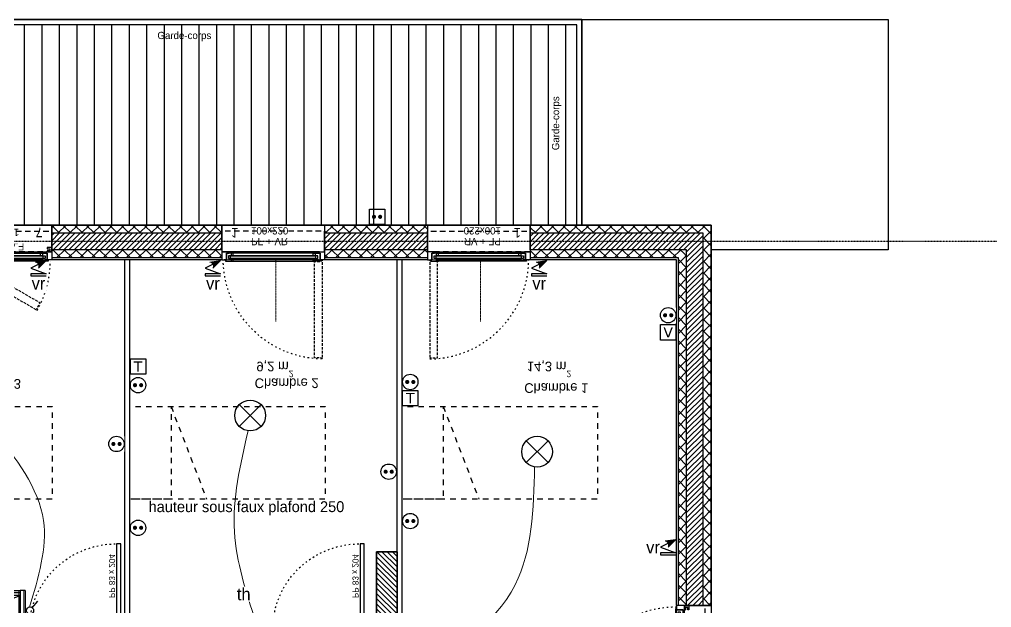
# Model space of a CAD drawing. Header units: centimetres. Extents: x 2648 to 12729, y 1890 to 6224.
# Drawn here: x 6965 to 7911, y 4545 to 5117 of the extents above; entities that cross this region are included whole.
import ezdxf

# ---------------------------------------------------------------- set-up
doc = ezdxf.new("R2010")
doc.units = ezdxf.units.CM
for name, pattern in [('ACAD_ISO02W100', [15, 12, -3]), ('ACAD_ISO03W100', [0.295276, 0.11811, -0.177165]), ('Style de ligne -1', [0.41664, 0.20828, -0.20836]), ('Style de ligne -14', [0.147638, 0.098425, -0.049213]), ('Style de ligne -17', [0.347222, 0.20828, -0.138942]), ('Style de ligne -18', [0.164042, 0.054681, -0.109361]), ('Style de ligne -5', [0.20828, 0.069425, -0.138855]), ('VW-01', [0.41656, 0.20828, -0.20828])]:
    doc.linetypes.add(name, pattern=pattern)
for name, color, linetype in [('B aménagement intérieur', 252, 'Continuous'), ('B Faux plafonds', 9, 'Continuous'), ('B GÈnÈral_Hatch', 252, 'Continuous'), ('B Général', 252, 'Continuous'), ('C ANNOTATIONS-axes horizontaux', 252, 'Style de ligne -1'), ('C ANNOTATIONS-prestations', 252, 'Continuous'), ('C ANNOTATIONS-texte', 252, 'Continuous'), ('C ANNOTATIONS-texte surfaces', 252, 'Continuous'), ('D SURFACES-shab', 252, 'Continuous'), ('prlm-MOD', 64, 'Continuous'), ('prlm-VMC', 93, 'Continuous')]:
    doc.layers.add(name, color=color, linetype=linetype)
for name, color, linetype, lineweight in [('prlm-CHAUFF', 4, 'Continuous', 25), ('prlm-ELEC-CFA', 1, 'Continuous', 25), ('prlm-ELEC-CFO', 10, 'Continuous', 25)]:
    doc.layers.add(name, color=color, linetype=linetype, lineweight=lineweight)
doc.layers.add('prlm-ZEROPLOT', color=254, linetype='Continuous', plot=False)
doc.layers.get('prlm-VMC').off()
doc.styles.add('Eurostile', font='Eurosti.TTF')
doc.styles.add('Eurostile (bold)', font='Eurostib.TTF')
doc.styles.add('Eurostile (italic)', font='Eurostib.TTF')
doc.styles.add('prlm-elec-cfa', font='comic.ttf', dxfattribs={"height": 12})
doc.styles.add('prlm-elec-cfo', font='comic.ttf', dxfattribs={"height": 12})
doc.styles.get("Standard").update_dxf_attribs({"font": 'isocp.shx', "height": 15})
pattern_1 = [(135, (0, 0), (-5.656854, -5.656854), []), (225, (0, 0), (-5.656854, 5.656854), [])]
pattern_2 = [(45, (0, 0), (2.4253472, -2.6458333), [])]
pattern_3 = [(225, (0, 0), (5.656854, -5.656854), []), (315, (0, 0), (-5.656854, -5.656854), [])]
pattern_4 = [(225, (0, 0), (5.656854, -5.656854), []), (315, (0, 0), (-5.656854, -5.656854), [])]

# ---------------------------------------------------------------- blocks, each defined once
blk = doc.blocks.new('A 80.F 100x220 (all. vitrée fixe) + VR')
at = {"layer": 'B Général', "linetype": 'Continuous', "lineweight": 35}
for p, q in [((-50, 7), (-50, -9)), ((50, 7), (50, -9))]:
    blk.add_line(p, q, dxfattribs=at)
at = {"layer": 'B Général'}
blk.add_line((45, 9), (-45, 9), dxfattribs=at)
at = {"layer": 'B Général', "linetype": 'Style de ligne -14', "ltscale": 25.4, "flags": 128}
blk.add_lwpolyline([(-35.69, 65.82), (-36.19, 64.95), (-35.32, 64.45), (-38.57, 58.82), (42.63, 11.94), (45.88, 17.57), (46.75, 17.07), (47.25, 17.93)], close=True, dxfattribs=at)
at = {"layer": 'B Général', "flags": 128}
for points in [[(-43, 10.5), (-43, 9), (-50, 9), (-50, 17), (-45.5, 17), (-45.5, 10.5)], [(-43.5, 15.5), (43.5, 15.5), (43.5, 13), (-43.5, 13)], [(-41, 18), (41, 18), (41, 15.5), (-41, 15.5)], [(-41, 13), (41, 13), (41, 10.5), (-41, 10.5)], [(43, 10.5), (43, 9), (50, 9), (50, 17), (45.5, 17), (45.5, 10.5)], [(-50, 9), (-50, 5), (-45.5, 5), (-45.5, 6), (-48, 6), (-48, 8), (-45.5, 8), (-45.5, 9)], [(50, 9), (50, 5), (45.5, 5), (45.5, 6), (48, 6), (48, 8), (45.5, 8), (45.5, 9)]]:
    blk.add_lwpolyline(points, close=True, dxfattribs=at)
at = {"layer": 'B Général', "linetype": 'Continuous', "flags": 128}
for points in [[(-39, 15.5), (-41.5, 15.5), (-41.5, 13), (-39, 13), (-39, 10.5), (-45.5, 10.5), (-45.5, 17), (-46.5, 17), (-46.5, 18), (-39, 18)], [(39, 15.5), (41.5, 15.5), (41.5, 13), (39, 13), (39, 10.5), (45.5, 10.5), (45.5, 17), (46.5, 17), (46.5, 18), (39, 18)]]:
    blk.add_lwpolyline(points, close=True, dxfattribs=at)
at = {"layer": 'B Général', "linetype": 'Style de ligne -17', "ltscale": 25.4, "flags": 128}
blk.add_lwpolyline([(-50, 9), (50, 9), (50, -11), (-50, -11)], close=True, dxfattribs=at)
at = {"layer": 'B Général', "flags": 128}
blk.add_lwpolyline([(-50, -9), (-50, -17), (50, -17), (50, -9)], dxfattribs=at)
at = {"layer": 'B Général'}
blk.add_circle((47, 17.5), 0.5, dxfattribs=at)
at = {"layer": 'B Général', "linetype": 'Style de ligne -18', "ltscale": 25.4}
blk.add_arc((49, 17.5), 97.5, 150.29382, 179.70618, dxfattribs=at)
at = {"layer": 'B Général', "insert": (-23.11, 7.7), "char_height": 7.059, "attachment_point": 1, "line_spacing_factor": 0.894142, "style": 'Eurostile'}
blk.add_mtext('F.A.V + VR', dxfattribs=at)
at = {"layer": 'C ANNOTATIONS-prestations', "insert": (-41.15, -5.19), "char_height": 9.41, "attachment_point": 1, "rotation": 360, "line_spacing_factor": 0.894142, "style": 'Eurostile (bold)'}
blk.add_mtext('7', dxfattribs=at)
at = {"layer": 'C ANNOTATIONS-prestations', "insert": (0, -6.3), "char_height": 7.059, "width": 100, "attachment_point": 2, "rotation": 360, "line_spacing_factor": 0.894142, "style": 'Eurostile'}
blk.add_mtext('100x220', dxfattribs=at)
blk = doc.blocks.new('A 80.Placard 60.160')
at = {"layer": 'B Général', "linetype": 'Continuous'}
for p, q in [((80, 30), (-80, -30)), ((-80, 30), (80, -30))]:
    blk.add_line(p, q, dxfattribs=at)
at = {"layer": 'B Général', "linetype": 'Continuous', "flags": 128}
blk.add_lwpolyline([(80, -30), (80, 30), (-80, 30), (-80, -30)], dxfattribs=at)
for points in [[(80, -30), (80, -35), (-80, -35), (-80, -30)], [(2.5, -32.5), (2.5, -35), (-80, -35), (-80, -32.5)], [(80, -30), (80, -32.5), (-2.5, -32.5), (-2.5, -30)]]:
    blk.add_lwpolyline(points, close=True, dxfattribs=at)
at = {"layer": 'B Général', "insert": (-76.72, 17.52), "char_height": 7.059, "attachment_point": 1, "line_spacing_factor": 0.894142, "style": 'Eurostile'}
blk.add_mtext('Pl.', dxfattribs=at)
at = {"layer": 'C ANNOTATIONS-prestations', "insert": (-76.72, 6.72), "char_height": 4.706, "attachment_point": 4, "line_spacing_factor": 0.894142, "style": 'Eurostile'}
blk.add_mtext('60*160', dxfattribs=at)
blk = doc.blocks.new('A 80.PP 80')
at = {"layer": 'B Général', "flags": 128}
blk.add_lwpolyline([(-43, 2.5), (-43, 85.5), (-39, 85.5), (-39, 2.5)], close=True, dxfattribs=at)
at = {"layer": 'B Général', "linetype": 'Style de ligne -18', "ltscale": 25.4, "flags": 128}
blk.add_lwpolyline([(46, 2.5), (45.27, 13.33), (43.1, 23.98), (39.53, 34.26), (34.61, 44), (28.44, 53.03), (21.1, 61.19), (12.74, 68.35), (3.5, 74.38), (-6.47, 79.18), (-17, 82.67), (-27.91, 84.79), (-39, 85.5)], dxfattribs=at)
at = {"layer": 'B Général', "linetype": 'Continuous', "flags": 128}
for points in [[(-45, 2.5), (-43, 2.5), (-43, 0), (-40, 0), (-40, -2.5), (-45, -2.5)], [(48, 2.5), (46, 2.5), (46, 0), (43, 0), (43, -2.5), (48, -2.5), (48, -2.5), (48, -2.5), (48, 1.79), (48, 1.79)]]:
    blk.add_lwpolyline(points, close=True, dxfattribs=at)
at = {"layer": 'C ANNOTATIONS-prestations', "insert": (-37.5, 32.5), "char_height": 5.8825, "attachment_point": 1, "rotation": 90, "line_spacing_factor": 0.894142, "style": 'Eurostile'}
blk.add_mtext('PP 83 x 204', dxfattribs=at)
blk = doc.blocks.new('A 80.Lit 90.190')
at = {"layer": 'B Général', "linetype": 'VW-01', "ltscale": 25.4}
blk.add_line((45, 54.99), (-45, 20.35), dxfattribs=at)
at = {"layer": 'B Général', "linetype": 'VW-01', "ltscale": 25.4, "flags": 128}
for points in [[(-45, 95), (45, 95), (45, -95), (-45, -95)], [(-45, 95), (45, 95), (45, 54.99), (-45, 54.99)]]:
    blk.add_lwpolyline(points, close=True, dxfattribs=at)
blk = doc.blocks.new('A 80.T4 A13_A14 Bas (2D)')
at = {"layer": 'B GÈnÈral_Hatch', "linetype": 'Continuous'}
h = blk.add_hatch(dxfattribs=at)
h.set_pattern_fill('50_BETON', color=256, style=0, pattern_type=2)
h.set_pattern_definition(pattern_2)
h.paths.add_polyline_path([(126.34, 33.51), (106.34, 33.51), (106.34, -46.49), (126.34, -46.49)])
at = {"layer": 'B Général', "linetype": 'Continuous'}
for p, q in [((126.34, 112.47), (126.34, -330.49)), ((126.34, 112.47), (126.34, -330.49)), ((131.34, 112.47), (131.34, -330.49)), ((131.34, 112.47), (131.34, -330.49)), ((-240.64, -9.02), (-240.64, 55.98)), ((-240.64, -9.02), (-240.64, 55.98)), ((-235.64, -9.02), (-235.64, 55.98)), ((-235.64, -9.02), (-235.64, 28.51)), ((-138.66, 28.51), (-138.66, -330.24)), ((-138.66, 28.51), (-138.66, -330.24)), ((-133.66, 28.51), (-133.66, -330.24)), ((-133.66, 28.51), (-133.66, -37.49)), ((106.34, 33.51), (106.34, -46.49)), ((126.34, 33.51), (126.34, -46.49)), ((-235.64, -9.02), (-240.64, -9.02)), ((-133.66, -42.49), (-133.66, -330.24)), ((106.34, -46.49), (126.34, -46.49))]:
    blk.add_line(p, q, dxfattribs=at)
at = {"layer": 'B Général', "linetype": 'Continuous', "lineweight": 35}
for p, q in [((106.34, 33.51), (106.34, -46.49)), ((126.34, 33.51), (126.34, -46.49)), ((126.34, -46.49), (106.34, -46.49))]:
    blk.add_line(p, q, dxfattribs=at)
at = {"layer": 'D SURFACES-shab', "lineweight": 18, "flags": 128}
for points in [[(398.26, -330.49), (398.26, 205.47), (131.2, 205.47), (131.2, -330.49)], [(-138.79, 28.51), (-138.8, -330.49), (-400.57, -330.49), (-400.62, 55.98), (-241.79, 55.98), (-241.79, -9.02), (-236.95, -9.02), (-236.95, 28.51)], [(106.2, 28.51), (-133.8, 28.51), (-133.8, -330.49), (126.2, -330.49), (126.2, -46.49), (106.2, -46.49)]]:
    blk.add_lwpolyline(points, close=True, dxfattribs=at)
at = {"layer": 'B aménagement intérieur', "xscale": -0.9926628695318722}
blk.add_blockref('A 80.Placard 60.160', (-319.84, 25.98), dxfattribs=at)
at = {"layer": 'B Général', "rotation": 180}
for p in [(-185.66, 31.01), (51.34, 31.01)]:
    blk.add_blockref('A 80.PP 80', p, dxfattribs=at)
at = {"layer": 'B Général', "xscale": -1, "rotation": 90}
for p in [(-304.25, -142.87), (-38.66, -142.87), (226.34, -142.87)]:
    blk.add_blockref('A 80.Lit 90.190', p, dxfattribs=at)
at = {"layer": 'C ANNOTATIONS-texte', "char_height": 9.412, "attachment_point": 8, "line_spacing_factor": 0.894142, "style": 'Eurostile'}
for s, insert in [('Chambre 3', (-270.97, -214.76)), ('Chambre 2', (18.81, -215.44)), ('Chambre 1', (281.29, -210.76))]:
    blk.add_mtext(s, dxfattribs=dict(at, insert=insert))
at = {"layer": 'C ANNOTATIONS-texte surfaces', "char_height": 9.412, "attachment_point": 2, "line_spacing_factor": 0.894142, "style": 'Eurostile'}
for s, insert in [('9,2 m{\\H0.6667x;\\S2^ ;}', (7.47, -216.49)), ('14,3 m{\\H0.6667x;\\S2^ ;}', (274.28, -216.49))]:
    blk.add_mtext(s, dxfattribs=dict(at, insert=insert))
blk = doc.blocks.new('A 80.PF 100.220 + VR')
at = {"layer": 'B Général', "linetype": 'Continuous'}
for p, q in [((-50, 7), (-50, 17)), ((50, 7), (50, 17))]:
    blk.add_line(p, q, dxfattribs=at)
at = {"layer": 'B Général', "linetype": 'Continuous', "lineweight": 35}
for p, q in [((-50, 7), (-50, -9)), ((50, 7), (50, -9))]:
    blk.add_line(p, q, dxfattribs=at)
at = {"layer": 'B Général'}
blk.add_line((45, 9), (-45, 9), dxfattribs=at)
at = {"layer": 'B Général', "linetype": 'Style de ligne -14', "ltscale": 25.4, "flags": 128}
blk.add_lwpolyline([(47.5, 113.27), (46.5, 113.27), (46.5, 112.27), (40, 112.27), (40, 18.5), (46.5, 18.5), (46.5, 17.5), (47.5, 17.5)], close=True, dxfattribs=at)
at = {"layer": 'B Général', "flags": 128}
for points in [[(-43, 10.5), (-43, 9), (-50, 9), (-50, 17), (-45.5, 17), (-45.5, 10.5)], [(-43.5, 15.5), (43.5, 15.5), (43.5, 13), (-43.5, 13)], [(-41, 18), (41, 18), (41, 15.5), (-41, 15.5)], [(-41, 13), (41, 13), (41, 10.5), (-41, 10.5)], [(43, 10.5), (43, 9), (50, 9), (50, 17), (45.5, 17), (45.5, 10.5)]]:
    blk.add_lwpolyline(points, close=True, dxfattribs=at)
at = {"layer": 'B Général', "linetype": 'Continuous', "flags": 128}
for points in [[(-39, 15.5), (-41.5, 15.5), (-41.5, 13), (-39, 13), (-39, 10.5), (-45.5, 10.5), (-45.5, 17), (-46.5, 17), (-46.5, 18), (-39, 18)], [(39, 15.5), (41.5, 15.5), (41.5, 13), (39, 13), (39, 10.5), (45.5, 10.5), (45.5, 17), (46.5, 17), (46.5, 18), (39, 18)]]:
    blk.add_lwpolyline(points, close=True, dxfattribs=at)
at = {"layer": 'B Général', "linetype": 'Style de ligne -17', "ltscale": 25.4, "flags": 128}
blk.add_lwpolyline([(-50, 9), (50, 9), (50, -11), (-50, -11)], close=True, dxfattribs=at)
at = {"layer": 'B Général', "flags": 128}
blk.add_lwpolyline([(-50, -9), (-50, -17), (50, -17), (50, -9)], dxfattribs=at)
at = {"layer": 'B Général'}
blk.add_circle((47, 17.5), 0.5, dxfattribs=at)
at = {"layer": 'B Général', "linetype": 'Style de ligne -18', "ltscale": 25.4}
blk.add_arc((48.78, 15.78), 97.5, 90.89734, 179.2823, dxfattribs=at)
at = {"layer": 'B Général', "insert": (-21.61, 2.65), "char_height": 7.059, "attachment_point": 1, "rotation": 360, "line_spacing_factor": 0.894142, "style": 'Eurostile'}
blk.add_mtext('PF + VR', dxfattribs=at)
at = {"layer": 'C ANNOTATIONS-prestations', "attachment_point": 1, "rotation": 360, "line_spacing_factor": 0.894142}
for s, insert, char_height, style in [('1', (-41.14, -4.77), 9.41, 'Eurostile (bold)'), ('100x220', (-21.61, -7.83), 7.059, 'Eurostile')]:
    blk.add_mtext(s, dxfattribs=dict(at, insert=insert, char_height=char_height, style=style))
blk = doc.blocks.new('xi.EA')
at = {"layer": 'prlm-ZEROPLOT', "color": 250, "linetype": 'ACAD_ISO03W100', "lineweight": 0, "ltscale": 0.2}
blk.add_lwpolyline([(0, 0), (0, 60)], dxfattribs=at)
blk = doc.blocks.new('xi.PTCE')
at = {"layer": 'prlm-ELEC-CFO', "color": 0}
for points in [[(-10.61, 10.61), (10.61, -10.61)], [(10.61, 10.61), (-10.61, -10.61)]]:
    blk.add_lwpolyline(points, dxfattribs=at)
at = {"layer": 'prlm-ELEC-CFO', "color": 0, "linetype": 'ByBlock'}
blk.add_circle((0, 0), 15, dxfattribs=at)
blk = doc.blocks.new('xi.dchrob')
at = {"layer": 'prlm-MOD', "color": 161}
for p, q in [((8.16, -2.3), (8.16, 2.3)), ((13.38, 1.16), (13.38, -1.16))]:
    blk.add_line(p, q, dxfattribs=at)
for points in [[(0, 10.66), (0, 4.16)], [(4.19, -5.66), (4.19, 5.66)], [(5.77, 7.56), (8.16, 2.38)], [(0, -4.16), (0, -10.66)], [(5.77, -7.26), (8.16, -2.37)]]:
    blk.add_lwpolyline(points, dxfattribs=at)
for points in [[(2.5, 9.16), (4.19, 9.16), (4.19, 5.66), (2.5, 5.66)], [(13.38, -2.37), (8.16, -2.37), (8.16, 2.38), (13.38, 2.38)], [(2.5, -5.66), (4.19, -5.66), (4.19, -9.16), (2.5, -9.16)]]:
    blk.add_lwpolyline(points, close=True, dxfattribs=at)
for centre, radius, start, end in [((0, 7.41), 3.25, 32.57897, 90), ((0, 7.41), 3.25, 270, 327.42103), ((4.65, 7.56), 1.13, 0, 114.07431), ((0, -7.41), 3.25, 32.57897, 90), ((0, -7.41), 3.25, 270, 327.42103), ((4.65, -7.26), 1.13, 245.92569, 360)]:
    blk.add_arc(centre, radius, start, end, dxfattribs=at)
at = {"layer": 'prlm-ZEROPLOT', "color": 253, "linetype": 'ACAD_ISO02W100', "ltscale": 5}
for radius in [180, 120]:
    blk.add_circle((13.38, 0), radius, dxfattribs=at)
blk = doc.blocks.new('xi.VR')
at = {"layer": 'prlm-ELEC-CFO', "lineweight": 5}
blk.add_hatch(color=0, dxfattribs=at).paths.add_polyline_path([(-3, 6), (-0.1, 3.7), (0, 0), (7.5, 7.5)])
at = {"layer": 'prlm-ELEC-CFO', "color": 0}
for points in [[(0.95, 4.23), (-7.5, 0), (7.5, -5.5), (-7.5, -5.5), (-7.5, -7.5), (7.5, -7.5)], [(-3, 6), (7.5, 7.5), (0, 0)]]:
    blk.add_lwpolyline(points, dxfattribs=at)
blk = doc.blocks.new('xi.PC')
at = {"color": 0, "lineweight": 5}
blk.add_wipeout([(-7.5, -7.5), (7.5, -7.5), (7.5, 7.5), (-7.5, 7.5)], dxfattribs=at).dxf.layer = 'prlm-ELEC-CFO'
at = {"layer": 'prlm-ELEC-CFO', "color": 0, "linetype": 'ByBlock', "lineweight": 5, "const_width": 2}
for points in [[(-4, 0, 1), (-2, 0, 1)], [(2, 0, 1), (4, 0, 1)]]:
    blk.add_lwpolyline(points, format="xyb", close=True, dxfattribs=at)
at = {"layer": 'prlm-ELEC-CFO', "color": 0, "linetype": 'ByBlock', "lineweight": -2}
blk.add_circle((0, 0), 7.5, dxfattribs=at)
blk = doc.blocks.new('xi.SA')
at = {"layer": 'prlm-ELEC-CFO', "color": 0}
blk.add_lwpolyline([(0.2, -1.28), (5.5, 5.28)], dxfattribs=at)
blk.add_circle((-2, -4), 3.5, dxfattribs=at)
blk = doc.blocks.new('xi.TEL')
at = {"layer": 'prlm-ELEC-CFA', "color": 0, "linetype": 'ByBlock', "lineweight": -2, "flags": 128}
blk.add_lwpolyline([(-7.5, 7.5), (7.5, 7.5), (7.5, -7.5), (-7.5, -7.5)], close=True, dxfattribs=at)
at = {"layer": 'prlm-ELEC-CFA', "color": 0, "linetype": 'ByBlock', "insert": (0, 0), "char_height": 10, "width": 11.36, "attachment_point": 5}
blk.add_mtext('{\\fVerdana|b0|i0|c0|p34;T}', dxfattribs=at)
blk = doc.blocks.new('xi.TV')
at = {"layer": 'prlm-ELEC-CFA', "color": 0, "linetype": 'ByBlock', "lineweight": -2, "flags": 128}
blk.add_lwpolyline([(-7.5, 7.5), (7.5, 7.5), (7.5, -7.5), (-7.5, -7.5)], close=True, dxfattribs=at)
at = {"layer": 'prlm-ELEC-CFA', "color": 0, "linetype": 'ByBlock', "insert": (0, 0), "char_height": 10, "width": 11.36, "attachment_point": 5}
blk.add_mtext('{\\fVerdana|b0|i0|c0|p34;V}', dxfattribs=at)
blk = doc.blocks.new('xi.PC-EXT')
at = {"layer": 'prlm-ELEC-CFO', "color": 0, "linetype": 'ByBlock', "lineweight": -2, "flags": 128}
blk.add_lwpolyline([(-7.5, 7.5), (7.5, 7.5), (7.5, -7.5), (-7.5, -7.5)], close=True, dxfattribs=at)
at = {"layer": 'prlm-ELEC-CFO', "color": 0, "linetype": 'ByBlock', "lineweight": 5, "const_width": 2}
for points in [[(-4, 0, 1), (-2, 0, 1)], [(2, 0, 1), (4, 0, 1)]]:
    blk.add_lwpolyline(points, format="xyb", close=True, dxfattribs=at)

msp = doc.modelspace()

# ---------------------------------------------------------------- hatches: boundary and pattern name
at = {"layer": 'B GÈnÈral_Hatch', "linetype": 'Continuous'}
h = msp.add_hatch(dxfattribs=at)
h.set_pattern_fill('H_BARDAGE V 150', color=256, style=0, pattern_type=2)
h.set_pattern_definition([(90, (0, 0), (17, 0), [])])
h.paths.add_polyline_path([(7507.5, 5112.262), (6906.965, 5112.262), (6906.965, 4917.262), (7507.5, 4917.262)])
h = msp.add_hatch(dxfattribs=at)
h.set_pattern_fill('02_ISOLANT', color=256, angle=180, style=0, pattern_type=2)
h.set_pattern_definition(pattern_3)
h.paths.add_polyline_path([(7162.051, 4909.389), (7162.051, 4917.389), (6996.532, 4917.389), (6996.532, 4909.389)])
h = msp.add_hatch(dxfattribs=at)
h.set_pattern_fill('02_ISOLANT', color=256, angle=180, style=0, pattern_type=2)
h.set_pattern_definition(pattern_4)
h.paths.add_polyline_path([(7362.052, 4909.389), (7362.052, 4917.389), (7262.051, 4917.389), (7262.051, 4909.389)])
h = msp.add_hatch(dxfattribs=at)
h.set_pattern_fill('02_ISOLANT', color=256, angle=180, style=0, pattern_type=2)
h.set_pattern_definition(pattern_3)
h.paths.add_polyline_path([(7630.484, 4909.389), (7638.484, 4917.389), (7462.052, 4917.389), (7462.052, 4909.389)])
h = msp.add_hatch(dxfattribs=at)
h.set_pattern_fill('02_ISOLANT', color=256, angle=90, style=0, pattern_type=2)
h.set_pattern_definition(pattern_1)
h.paths.add_polyline_path([(7630.484, 4547.384), (7638.484, 4547.384), (7638.484, 4917.389), (7630.484, 4909.389)])
h = msp.add_hatch(dxfattribs=at)
h.set_pattern_fill('50_BETON', color=256, style=0, pattern_type=2)
h.set_pattern_definition(pattern_2)
h.paths.add_polyline_path([(7162.051, 4893.389), (7162.051, 4909.389), (6996.532, 4909.389), (6996.532, 4893.389)])
h = msp.add_hatch(dxfattribs=at)
h.set_pattern_fill('50_BETON', color=256, style=0, pattern_type=2)
h.set_pattern_definition(pattern_2)
h.paths.add_polyline_path([(7362.052, 4893.389), (7362.052, 4909.389), (7262.051, 4909.389), (7262.051, 4893.389)])
h = msp.add_hatch(dxfattribs=at)
h.set_pattern_fill('50_BETON', color=256, style=0, pattern_type=2)
h.set_pattern_definition(pattern_2)
h.paths.add_polyline_path([(7614.484, 4893.389), (7630.484, 4909.389), (7462.052, 4909.389), (7462.052, 4893.389)])
h = msp.add_hatch(dxfattribs=at)
h.set_pattern_fill('50_BETON', color=256, style=0, pattern_type=2)
h.set_pattern_definition(pattern_2)
h.paths.add_polyline_path([(7614.484, 4547.384), (7630.484, 4547.384), (7630.484, 4909.389), (7614.484, 4893.389)])
h = msp.add_hatch(dxfattribs=at)
h.set_pattern_fill('02_ISOLANT', color=256, angle=180, style=0, pattern_type=2)
h.set_pattern_definition(pattern_3)
h.paths.add_polyline_path([(7162.051, 4885.389), (7162.051, 4893.389), (6996.532, 4893.389), (6996.532, 4885.389)])
h = msp.add_hatch(dxfattribs=at)
h.set_pattern_fill('02_ISOLANT', color=256, angle=180, style=0, pattern_type=2)
h.set_pattern_definition(pattern_4)
h.paths.add_polyline_path([(7362.052, 4885.389), (7362.052, 4893.389), (7262.051, 4893.389), (7262.051, 4885.389)])
h = msp.add_hatch(dxfattribs=at)
h.set_pattern_fill('02_ISOLANT', color=256, angle=180, style=0, pattern_type=2)
h.set_pattern_definition(pattern_3)
h.paths.add_polyline_path([(7606.484, 4885.389), (7614.484, 4893.389), (7462.052, 4893.389), (7462.052, 4885.389)])
h = msp.add_hatch(dxfattribs=at)
h.set_pattern_fill('02_ISOLANT', color=256, angle=90, style=0, pattern_type=2)
h.set_pattern_definition(pattern_1)
h.paths.add_polyline_path([(7606.484, 4547.384), (7614.484, 4547.384), (7614.484, 4893.389), (7606.484, 4885.389)])

# ---------------------------------------------------------------- linework, layer by layer
at = {"layer": 'B Faux plafonds', "linetype": 'Style de ligne -5', "ltscale": 25.4, "flags": 128}
msp.add_lwpolyline([(7332.568, 4519.389), (7332.568, 4342.317), (7424.484, 4342.317), (7424.484, 4437.387), (7604.484, 4437.387), (7604.484, 4883.389), (6806.618, 4883.389), (6806.618, 4496.916), (6880.752, 4496.916), (6880.752, 4396.916), (6806.618, 4396.916), (6806.618, 4226.389), (7085.484, 4226.389), (7085.484, 4409.389), (6969.568, 4409.389), (6969.568, 4519.389)], close=True, dxfattribs=at)
at = {"layer": 'B Général', "linetype": 'Continuous'}
for p, q in [((7162.051, 4917.389), (6996.532, 4917.389)), ((6996.532, 4917.389), (6996.532, 4883.389)), ((7162.051, 4917.389), (6996.532, 4917.389)), ((7162.051, 4917.389), (7162.051, 4883.389)), ((7362.052, 4917.389), (7262.051, 4917.389)), ((7262.051, 4917.389), (7262.051, 4883.389)), ((7362.052, 4917.389), (7262.051, 4917.389)), ((7362.052, 4917.389), (7362.052, 4883.389)), ((7638.484, 4917.389), (7462.052, 4917.389)), ((7462.052, 4917.389), (7462.052, 4883.389)), ((7638.484, 4917.389), (7462.052, 4917.389)), ((7638.484, 4547.384), (7638.484, 4917.389)), ((7638.484, 4547.384), (7638.484, 4917.389)), ((7162.051, 4909.389), (6996.532, 4909.389)), ((7362.052, 4909.389), (7262.051, 4909.389)), ((7630.484, 4909.389), (7462.052, 4909.389)), ((7630.484, 4547.384), (7630.484, 4909.389)), ((7162.051, 4893.389), (6996.532, 4893.389)), ((7362.052, 4893.389), (7262.051, 4893.389)), ((7614.484, 4893.389), (7462.052, 4893.389)), ((7614.484, 4547.384), (7614.484, 4893.389)), ((7162.051, 4885.389), (6996.532, 4885.389)), ((7162.051, 4885.389), (6996.532, 4885.389)), ((7162.051, 4883.389), (6996.532, 4883.389)), ((7162.051, 4883.389), (6996.532, 4883.389)), ((7362.052, 4885.389), (7262.051, 4885.389)), ((7362.052, 4885.389), (7262.051, 4885.389)), ((7362.052, 4883.389), (7262.051, 4883.389)), ((7362.052, 4883.389), (7262.051, 4883.389)), ((7606.484, 4885.389), (7462.052, 4885.389)), ((7606.484, 4885.389), (7462.052, 4885.389)), ((7604.484, 4883.389), (7462.052, 4883.389)), ((7604.484, 4883.389), (7462.052, 4883.389)), ((7604.484, 4547.384), (7604.484, 4883.389)), ((7604.484, 4547.384), (7604.484, 4883.389)), ((7606.484, 4547.384), (7606.484, 4885.389)), ((7606.484, 4547.384), (7606.484, 4885.389)), ((7638.484, 4547.384), (7604.484, 4547.384))]:
    msp.add_line(p, q, dxfattribs=at)
at = {"layer": 'B Général', "linetype": 'Continuous', "lineweight": 18}
for p, q in [((7162.051, 4909.389), (6996.532, 4909.389)), ((7362.052, 4909.389), (7262.051, 4909.389)), ((7630.484, 4909.389), (7462.052, 4909.389)), ((7630.484, 4547.384), (7630.484, 4909.389)), ((7162.051, 4893.389), (6996.532, 4893.389)), ((7362.052, 4893.389), (7262.051, 4893.389)), ((7614.484, 4893.389), (7462.052, 4893.389)), ((7614.484, 4547.384), (7614.484, 4893.389))]:
    msp.add_line(p, q, dxfattribs=at)
at = {"layer": 'B Général', "linetype": 'Continuous', "flags": 128}
for points in [[(6906.965, 5117.262), (6906.965, 4917.262), (7512.5, 4917.262), (7512.5, 5117.262)], [(7512.5, 4917.262), (7507.5, 4917.262), (7507.5, 5112.262), (6906.965, 5112.262), (6906.965, 5117.262), (7512.5, 5117.262)], [(7507.5, 5112.262), (6906.965, 5112.262), (6906.965, 4917.262), (7507.5, 4917.262)]]:
    msp.add_lwpolyline(points, close=True, dxfattribs=at)
at = {"layer": 'C ANNOTATIONS-axes horizontaux'}
msp.add_line((12370.813, 4901.389), (2960.813, 4901.389), dxfattribs=at)
msp.add_line((12370.813, 4901.389), (2960.813, 4901.389), dxfattribs=at)
at = {"layer": 'prlm-ELEC-CFO', "lineweight": 13}
for points in [[(6939.077, 4718.925), (6988.392, 4629.933), (6974.73, 4545.737)], [(7187.555, 4717.188), (7174.244, 4618.908), (7194.991, 4531.625)], [(7466.469, 4682.068), (7447.665, 4567.486), (7342.922, 4473.543)]]:
    msp.add_spline(points, degree=3, dxfattribs=at)
at = {"layer": 'prlm-ZEROPLOT'}
for points in [[(5521.96, 5117.41), (7810.484, 5117.41), (7810.484, 4893.389), (7638.484, 4893.389), (7638.484, 4917.389), (5521.96, 4917.389)], [(6215.888, 4917.389), (7638.484, 4917.389), (7638.484, 3517.389), (6215.888, 3517.389)]]:
    msp.add_lwpolyline(points, close=True, dxfattribs=at)

# ---------------------------------------------------------------- block references
at = {"layer": 'B aménagement intérieur', "xscale": -1, "rotation": 180}
msp.add_blockref('A 80.T4 A13_A14 Bas (2D)', (7206.225, 4552.896), dxfattribs=at)
at = {"layer": 'B Général', "rotation": 180}
for name, p in [('A 80.F 100x220 (all. vitrée fixe) + VR', (6946.532, 4900.389)), ('A 80.PF 100.220 + VR', (7412.052, 4900.389))]:
    msp.add_blockref(name, p, dxfattribs=at)
at = {"layer": 'B Général', "xscale": -1}
for name, p, rotation in [('A 80.PF 100.220 + VR', (7212.051, 4900.389), 180), ('A 80.F 100x220 (all. vitrée fixe) + VR', (7621.484, 4497.384), 90)]:
    msp.add_blockref(name, p, dxfattribs=dict(at, rotation=rotation))
at = {"layer": 'prlm-ELEC-CFA'}
for name, p in [('xi.TV', (7596.484, 4813.014)), ('xi.TEL', (7080.422, 4779.669)), ('xi.TEL', (7345.422, 4749.075))]:
    msp.add_blockref(name, p, dxfattribs=at)
at = {"layer": 'prlm-ELEC-CFO'}
for name, p in [('xi.PC-EXT', (7313.081, 4925.389)), ('xi.PTCE', (7189.569, 4732.052)), ('xi.PTCE', (7468.898, 4696.87)), ('xi.SA', (6977.276, 4546.279))]:
    msp.add_blockref(name, p, dxfattribs=at)
at = {"layer": 'prlm-MOD', "rotation": 270}
msp.add_blockref('xi.dchrob', (6842.932, 4395.603), dxfattribs=at)
at = {"layer": 'prlm-VMC', "rotation": 180}
for p in [(7214.461, 4883.389), (7413.889, 4883.389)]:
    msp.add_blockref('xi.EA', p, dxfattribs=at)

# ---------------------------------------------------------------- texts
at = {"layer": 'B Général', "insert": (7099.262, 5105.377), "char_height": 7.059, "attachment_point": 1, "line_spacing_factor": 0.894142, "style": 'Eurostile'}
msp.add_mtext('Garde-corps', dxfattribs=at)
at = {"layer": 'B Général', "insert": (7483.324, 4990.166), "char_height": 7.059, "attachment_point": 1, "rotation": 90, "line_spacing_factor": 0.894142, "style": 'Eurostile'}
msp.add_mtext('Garde-corps', dxfattribs=at)
at = {"layer": 'C ANNOTATIONS-prestations', "insert": (7090.683, 4634.89), "char_height": 10.5885, "width": 227.56816, "attachment_point": 7, "line_spacing_factor": 0.894142, "style": 'Eurostile (italic)'}
msp.add_mtext('hauteur sous faux plafond {\\fEurostile|b0|i0|c0|p0;250}', dxfattribs=at)

# ---------------------------------------------------------------- next in the draw order: block references
at = {"layer": 'prlm-ELEC-CFO'}
for p in [(7596.484, 4829.655), (7345.422, 4764.711), (7080.422, 4761.601), (7059.428, 4704.414), (7324.422, 4677.403), (7080.422, 4622.837), (7345.422, 4629.389)]:
    msp.add_blockref('xi.PC', p, dxfattribs=at)

# ---------------------------------------------------------------- next in the draw order: texts
at = {"layer": 'prlm-CHAUFF', "lineweight": 20, "insert": (7183.308, 4558.238), "char_height": 12, "attachment_point": 5, "line_spacing_factor": 0.8, "style": 'prlm-elec-cfa', "bg_fill": 3, "box_fill_scale": 1.1, "bg_fill_color": 256, "bg_fill_transparency": 0}
msp.add_mtext('th', dxfattribs=at)
at = {"layer": 'prlm-ELEC-CFO', "lineweight": 20, "char_height": 12, "attachment_point": 5, "line_spacing_factor": 0.8, "style": 'prlm-elec-cfo', "bg_fill": 3, "box_fill_scale": 1.1, "bg_fill_color": 256, "bg_fill_transparency": 0}
for insert in [(6983.52, 4860.672), (7153.323, 4860.672), (7470.934, 4860.672), (7581.767, 4604.017)]:
    msp.add_mtext('vr', dxfattribs=dict(at, insert=insert))

# ---------------------------------------------------------------- next in the draw order: block references
at = {"layer": 'prlm-ELEC-CFO'}
for p in [(6983.52, 4875.389), (7153.323, 4875.389), (7470.934, 4875.389), (7596.484, 4604.017)]:
    msp.add_blockref('xi.VR', p, dxfattribs=at)

doc.saveas('drawing.dxf')
